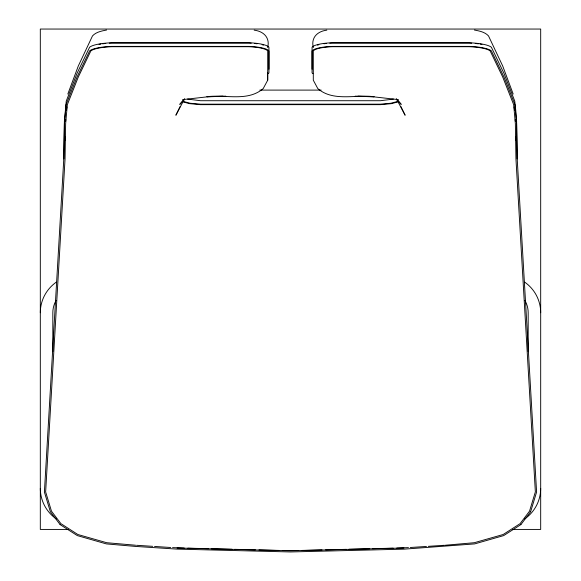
<?xml version="1.0" encoding="UTF-8"?>
<svg xmlns="http://www.w3.org/2000/svg" width="581" height="581" viewBox="0 0 581 581"><rect width="100%" height="100%" fill="white"/><g stroke="black" fill="none" stroke-linecap="round" stroke-linejoin="round"><path stroke-width="0.87" d="M223.017 96.17L206.901 96.722C225.326 94.26 247.673 102.024 263.222 88.552L267.703 80.2L267.703 72.799M267.703 47.577C270.18 37.445 263.44 31.294 254.166 30.147M268.93 69.204L268.93 47.279A24.162 5.44 0 0 0 248.864 42.754L111.734 42.769A27.314 6.144 0 0 0 89.619 47.228L77.019 73.38L66.249 101.109L64.389 121.298L63.801 158.736L44.403 492.078L50.365 511.752L60.046 524.512M63.801 158.918L64.389 123.68L66.089 104.587L77.019 77.033L89.634 50.867A27.314 6.144 0 0 1 111.726 46.393L248.85 46.407A24.162 5.44 0 0 1 268.938 50.917L268.93 72.85A24.162 5.418 0 0 1 268.059 73.671M65.297 140.29L65.348 136.767M65.638 121.335L65.769 119.635M66.495 110.274L66.859 106.969M530.642 511.687L536.597 492.078L517.199 158.736L516.611 121.298L515.754 110.23L514.751 101.109L512.616 95.574L503.981 73.38L491.373 47.228A27.314 6.122 0 0 0 469.259 42.783L332.15 42.769A24.162 5.44 0 0 0 312.062 47.279L312.07 69.204M67.824 94.028L78.268 66.081L92.481 35.928C96.032 32.028 101.595 30.967 106.577 30.038M180.132 106.468L175.883 115.234L184.576 98.814M520.954 524.512L530.635 511.752M183.429 99.939L179.776 104.384L184.671 99.14M520.946 524.563L503.691 535.595L474.648 543.903L404.035 549.154L290.5 551.95L176.965 549.11L135.431 546.416L106.352 543.903L77.309 535.595L60.054 524.563M397.927 101.893L391.536 103.636L380.664 104.653L200.336 104.653L189.464 103.636L183.073 101.893M393.402 99.075L380.475 100.716L200.525 100.716L187.598 99.075M397.615 101.464L390.853 103.244L380.468 104.173L200.532 104.173L190.147 103.244L183.385 101.464M326.834 30.147C317.56 31.294 310.82 37.445 313.297 47.577M182.572 99.627L207.119 96.86L225.82 96.148M445.373 545.225L474.27 542.719L503.175 534.498L520.097 523.641L529.523 511.178L535.355 491.925L515.95 158.962L515.362 123.717L513.669 104.667L502.732 77.062L490.168 50.954A26.058 5.825 0 0 0 469.034 46.712L332.397 46.712A22.913 5.12 0 0 0 313.297 50.975L313.297 80.2L317.778 88.552C333.327 102.024 355.674 94.26 374.099 96.722L357.983 96.17M408.458 547.614L396.758 548.086M410.259 547.498L426.469 546.452M428.27 546.336L444.472 545.283M298.605 550.497L282.395 550.497M302.207 550.41L322.019 549.924M325.621 549.837L346.327 549.328M349.028 549.263L369.741 548.747M372.443 548.682L393.155 548.173M403.955 547.999L290.5 550.788L177.045 547.999M259.845 90.099L321.155 90.099M68.413 529.422L40.314 529.422L40.314 29.05L540.686 29.05L540.686 529.422L512.587 529.422M184.242 548.086L172.542 547.614M187.845 548.173L208.557 548.682M211.259 548.747L231.972 549.263M234.673 549.328L255.379 549.837M258.981 549.924L278.793 550.41M355.18 96.148L373.881 96.86L398.428 99.627M136.528 545.283L152.73 546.336M154.531 546.452L170.741 547.498M135.627 545.225L106.722 542.719L77.825 534.498L60.903 523.641L51.477 511.178L45.645 491.925L65.05 158.962L65.638 123.717L67.331 104.667L78.268 77.062L90.832 50.954A26.058 5.825 0 0 1 111.966 46.712L248.603 46.712A22.913 5.12 0 0 1 267.703 50.975L267.703 80.2M474.423 30.038C479.405 30.967 484.968 32.028 488.519 35.928L502.732 66.081L513.176 94.028M396.329 99.14L401.224 104.384L397.571 99.939M396.424 98.814L405.117 115.234L400.868 106.468M514.141 106.969L514.505 110.274M515.231 119.635L515.362 121.335M517.199 158.918L516.611 123.68L514.911 104.587L503.981 77.033L491.366 50.867A27.314 6.144 0 0 0 469.274 46.393L332.15 46.407A24.162 5.418 -0.1 0 0 312.084 50.917L312.07 72.85A24.162 5.418 0 0 0 312.941 73.671M515.652 136.767L515.703 140.29M528.18 351.687L528.18 312.781A24.722 24.722 0 0 0 525.652 301.866A24.939 24.939 0 0 0 524.919 300.493M52.82 351.687L52.82 312.781A24.722 24.722 0 0 1 56.074 300.493M540.686 312.731A37.126 37.126 0 0 0 532.486 289.425A37.482 37.482 0 0 0 524.745 282.17M56.248 282.17A37.126 37.126 0 0 0 54.287 283.651A37.474 37.474 0 0 0 44.105 296.346A37.126 37.126 0 0 0 40.314 312.731M40.314 488.36A37.119 37.119 0 0 0 48.513 511.665A37.482 37.482 0 0 0 56.255 518.92M524.752 518.92A37.119 37.119 0 0 0 526.713 517.439A37.474 37.474 0 0 0 536.895 504.744A37.126 37.126 0 0 0 540.686 488.36M251.224 43.205A22.913 5.12 0 0 0 248.603 43.074L111.966 43.074A26.065 5.825 0 0 0 109.308 43.197M254.674 43.488A22.913 5.12 0 0 1 257.092 43.778M262.082 44.708A22.913 5.12 0 0 1 263.571 45.115M99.017 44.41A26.065 5.825 0 0 1 100.84 44.091M102.546 43.836A26.065 5.825 0 0 1 105.807 43.466M317.422 45.115A22.913 5.12 0 0 1 318.911 44.708M323.907 43.771A22.913 5.12 0 0 1 326.319 43.481M329.776 43.197A22.913 5.12 0 0 1 332.39 43.074L469.034 43.074A26.065 5.825 0 0 1 471.685 43.197M475.185 43.466A26.065 5.825 0 0 1 478.453 43.836M480.153 44.091A26.065 5.825 0 0 1 481.976 44.41"/></g></svg>
